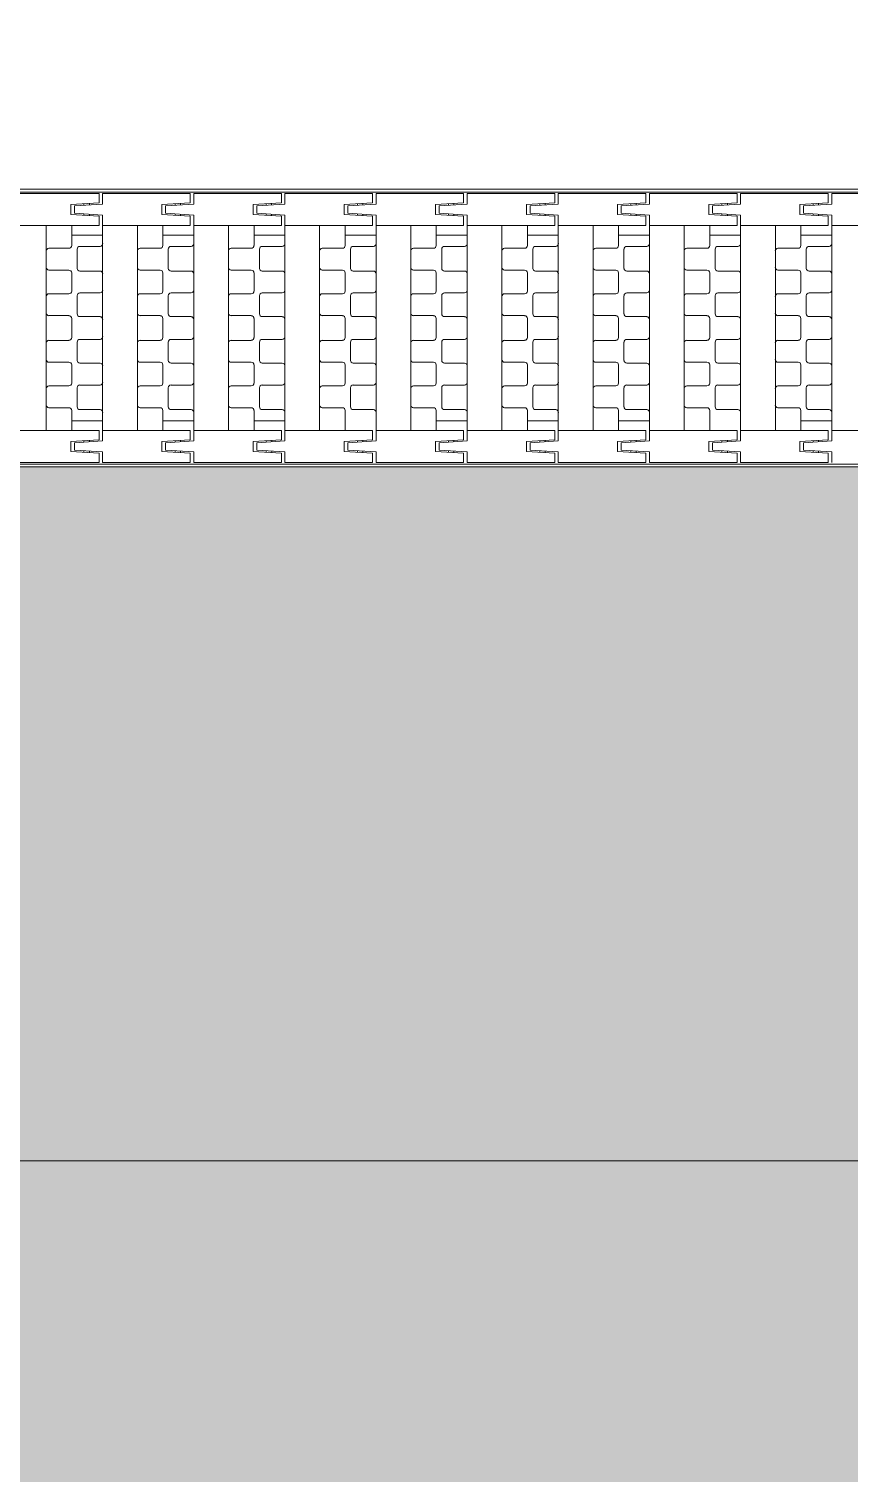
# Model space of a CAD drawing. Header units: millimetres. Extents: x 4739419 to 5837985, y 2291271 to 3446271.
# Drawn here: x 5005750 to 5006341, y 2403866 to 2404907 of the extents above; entities that cross this region are included whole.
import ezdxf

# ---------------------------------------------------------------- set-up
doc = ezdxf.new("R2010")
doc.units = ezdxf.units.MM
doc.layers.get('0').update_dxf_attribs({"color": 255})
doc.layers.add('XR-평면도$0$A-CNTL', color=9, linetype='Continuous', lineweight=15)
doc.layers.add('XR-평면도$0$A-ELEV-LIN3', color=9, linetype='Continuous', lineweight=18)
doc.layers.add('XR-평면도$0$A-ELEV-PATT', color=9, linetype='Continuous')

# ---------------------------------------------------------------- blocks, each defined once
blk = doc.blocks.new('XR-평면도$0$무소음트렌치')
at = {"layer": 'XR-평면도$0$A-ELEV-LIN3'}
for p, q in [((0, 200), (7800, 200)), ((2, 198), (7798, 198)), ((4225.9, 196.9), (4289, 196.9)), ((4268.6, 189), (4289, 190.3)), ((4268.6, 189), (4268.6, 181.8)), ((4271.3, 188), (4291.6, 189.3)), ((4271.3, 188), (4271.3, 182.8)), ((4278.1, 188.5), (4278.1, 189.6)), ((4282.1, 188.7), (4282.1, 189.9)), ((4289, 190.3), (4289, 196.9)), ((4291.6, 189.3), (4291.6, 196.9)), ((4354.7, 196.9), (4291.6, 196.9)), ((4334.3, 189), (4354.7, 190.3)), ((4334.3, 189), (4334.3, 181.8)), ((4336.9, 188), (4357.3, 189.3)), ((4336.9, 188), (4336.9, 182.8)), ((4343.8, 188.5), (4343.8, 189.6)), ((4347.8, 188.7), (4347.8, 189.9)), ((4354.7, 190.3), (4354.7, 196.9)), ((4357.3, 189.3), (4357.3, 196.9)), ((4357.3, 196.9), (4420.4, 196.9)), ((4400, 189), (4420.4, 190.3)), ((4400, 189), (4400, 181.8)), ((4402.6, 188), (4423, 189.3)), ((4402.6, 188), (4402.6, 182.8)), ((4409.5, 188.5), (4409.5, 189.6)), ((4413.4, 188.7), (4413.4, 189.9)), ((4420.4, 190.3), (4420.4, 196.9)), ((4423, 196.9), (4486, 196.9)), ((4423, 189.3), (4423, 196.9)), ((4465.7, 189), (4486, 190.3)), ((4465.7, 189), (4465.7, 181.8)), ((4468.3, 188), (4488.7, 189.3)), ((4468.3, 188), (4468.3, 182.8)), ((4475.2, 188.5), (4475.2, 189.6)), ((4479.1, 188.7), (4479.1, 189.9)), ((4486, 190.3), (4486, 196.9)), ((4488.7, 189.3), (4488.7, 196.9)), ((4488.7, 196.9), (4551.7, 196.9)), ((4531.4, 189), (4551.7, 190.3)), ((4531.4, 189), (4531.4, 181.8)), ((4534, 188), (4554.3, 189.3)), ((4534, 188), (4534, 182.8)), ((4540.9, 188.5), (4540.9, 189.6)), ((4544.8, 188.7), (4544.8, 189.9)), ((4551.7, 190.3), (4551.7, 196.9)), ((4554.3, 189.3), (4554.3, 196.9)), ((4554.3, 196.9), (4617.4, 196.9)), ((4597, 189), (4617.4, 190.3)), ((4597, 189), (4597, 181.8)), ((4599.7, 188), (4620, 189.3)), ((4599.7, 188), (4599.7, 182.8)), ((4606.6, 188.5), (4606.6, 189.6)), ((4610.5, 188.7), (4610.5, 189.9)), ((4617.4, 190.3), (4617.4, 196.9)), ((4620, 189.3), (4620, 196.9)), ((4620, 196.9), (4683.1, 196.9)), ((4662.7, 189), (4683.1, 190.3)), ((4662.7, 189), (4662.7, 181.8)), ((4665.4, 188), (4685.7, 189.3)), ((4665.4, 188), (4665.4, 182.8)), ((4672.2, 188.5), (4672.2, 189.6)), ((4676.2, 188.7), (4676.2, 189.9)), ((4683.1, 190.3), (4683.1, 196.9)), ((4685.7, 196.9), (4748.8, 196.9)), ((4685.7, 189.3), (4685.7, 196.9)), ((4728.4, 189), (4748.8, 190.3)), ((4728.4, 189), (4728.4, 181.8)), ((4731, 188), (4751.4, 189.3)), ((4731, 188), (4731, 182.8)), ((4737.9, 188.5), (4737.9, 189.6)), ((4741.9, 188.7), (4741.9, 189.9)), ((4748.8, 190.3), (4748.8, 196.9)), ((4751.4, 189.3), (4751.4, 196.9)), ((4751.4, 196.9), (4814.4, 196.9)), ((4794.1, 189), (4814.4, 190.3)), ((4794.1, 189), (4794.1, 181.8)), ((4796.7, 188), (4817.1, 189.3)), ((4796.7, 188), (4796.7, 182.8)), ((4803.6, 188.5), (4803.6, 189.6)), ((4807.5, 188.7), (4807.5, 189.9)), ((4814.4, 190.3), (4814.4, 196.9)), ((4817.1, 189.3), (4817.1, 196.9)), ((4880.1, 196.9), (4817.1, 196.9)), ((4268.6, 181.8), (4289, 180.5)), ((4271.3, 182.8), (4291.6, 181.4)), ((4278.1, 181.2), (4278.1, 182.3)), ((4282.1, 180.9), (4282.1, 182.1)), ((4289, 180.5), (4289, 173.9)), ((4291.6, 181.4), (4291.6, 173.9)), ((4334.3, 181.8), (4354.7, 180.5)), ((4336.9, 182.8), (4357.3, 181.4)), ((4343.8, 181.2), (4343.8, 182.3)), ((4347.8, 180.9), (4347.8, 182.1)), ((4354.7, 180.5), (4354.7, 173.9)), ((4357.3, 181.4), (4357.3, 173.9)), ((4400, 181.8), (4420.4, 180.5)), ((4402.6, 182.8), (4423, 181.4)), ((4409.5, 181.2), (4409.5, 182.3)), ((4413.4, 180.9), (4413.4, 182.1)), ((4420.4, 180.5), (4420.4, 173.9)), ((4423, 181.4), (4423, 173.9)), ((4465.7, 181.8), (4486, 180.5)), ((4468.3, 182.8), (4488.7, 181.4)), ((4475.2, 181.2), (4475.2, 182.3)), ((4479.1, 180.9), (4479.1, 182.1)), ((4486, 180.5), (4486, 173.9)), ((4488.7, 181.4), (4488.7, 173.9)), ((4531.4, 181.8), (4551.7, 180.5)), ((4534, 182.8), (4554.3, 181.4)), ((4540.9, 181.2), (4540.9, 182.3)), ((4544.8, 180.9), (4544.8, 182.1)), ((4551.7, 180.5), (4551.7, 173.9)), ((4554.3, 181.4), (4554.3, 173.9)), ((4597, 181.8), (4617.4, 180.5)), ((4599.7, 182.8), (4620, 181.4)), ((4606.6, 181.2), (4606.6, 182.3)), ((4610.5, 180.9), (4610.5, 182.1)), ((4617.4, 180.5), (4617.4, 173.9)), ((4620, 181.4), (4620, 173.9)), ((4662.7, 181.8), (4683.1, 180.5)), ((4665.4, 182.8), (4685.7, 181.4)), ((4672.2, 181.2), (4672.2, 182.3)), ((4676.2, 180.9), (4676.2, 182.1)), ((4683.1, 180.5), (4683.1, 173.9)), ((4685.7, 181.4), (4685.7, 173.9)), ((4728.4, 181.8), (4748.8, 180.5)), ((4731, 182.8), (4751.4, 181.4)), ((4737.9, 181.2), (4737.9, 182.3)), ((4741.9, 180.9), (4741.9, 182.1)), ((4748.8, 180.5), (4748.8, 173.9)), ((4751.4, 181.4), (4751.4, 173.9)), ((4794.1, 181.8), (4814.4, 180.5)), ((4796.7, 182.8), (4817.1, 181.4)), ((4803.6, 181.2), (4803.6, 182.3)), ((4807.5, 180.9), (4807.5, 182.1)), ((4814.4, 180.5), (4814.4, 173.9)), ((4817.1, 181.4), (4817.1, 173.9)), ((4225.9, 173.9), (4289, 173.9)), ((4250.9, 173.9), (4250.9, 26.1)), ((4269.3, 173.9), (4269.3, 159.4)), ((4269.3, 166.8), (4291.6, 166.8)), ((4291.6, 173.9), (4291.6, 26.1)), ((4291.6, 173.9), (4354.7, 173.9)), ((4316.6, 173.9), (4316.6, 26.1)), ((4335, 173.9), (4335, 159.4)), ((4335, 166.8), (4357.3, 166.8)), ((4357.3, 173.9), (4357.3, 26.1)), ((4357.3, 173.9), (4420.4, 173.9)), ((4382.3, 173.9), (4382.3, 26.1)), ((4400.7, 173.9), (4400.7, 159.4)), ((4400.7, 166.8), (4423, 166.8)), ((4423, 173.9), (4423, 26.1)), ((4423, 173.9), (4486, 173.9)), ((4447.9, 173.9), (4447.9, 26.1)), ((4466.3, 173.9), (4466.3, 159.4)), ((4466.3, 166.8), (4488.7, 166.8)), ((4488.7, 173.9), (4488.7, 26.1)), ((4488.7, 173.9), (4551.7, 173.9)), ((4513.6, 173.9), (4513.6, 26.1)), ((4532, 173.9), (4532, 159.4)), ((4532, 166.8), (4554.3, 166.8)), ((4554.3, 173.9), (4554.3, 26.1)), ((4554.3, 173.9), (4617.4, 173.9)), ((4579.3, 173.9), (4579.3, 26.1)), ((4597.7, 173.9), (4597.7, 159.4)), ((4597.7, 166.8), (4620, 166.8)), ((4620, 173.9), (4620, 26.1)), ((4620, 173.9), (4683.1, 173.9)), ((4645, 173.9), (4645, 26.1)), ((4663.4, 173.9), (4663.4, 159.4)), ((4663.4, 166.8), (4685.7, 166.8)), ((4685.7, 173.9), (4685.7, 26.1)), ((4685.7, 173.9), (4748.8, 173.9)), ((4710.7, 173.9), (4710.7, 26.1)), ((4729.1, 173.9), (4729.1, 159.4)), ((4729.1, 166.8), (4751.4, 166.8)), ((4751.4, 173.9), (4751.4, 26.1)), ((4751.4, 173.9), (4814.4, 173.9)), ((4776.4, 173.9), (4776.4, 26.1)), ((4794.7, 173.9), (4794.7, 159.4)), ((4794.7, 166.8), (4817.1, 166.8)), ((4817.1, 173.9), (4817.1, 26.1)), ((4817.1, 173.9), (4880.1, 173.9)), ((4252.9, 157.5), (4267.3, 157.5)), ((4273.2, 156.8), (4273.2, 143)), ((4275.2, 158.8), (4289.7, 158.8)), ((4318.6, 157.5), (4333, 157.5)), ((4338.9, 156.8), (4338.9, 143)), ((4340.9, 158.8), (4355.3, 158.8)), ((4384.2, 157.5), (4398.7, 157.5)), ((4404.6, 156.8), (4404.6, 143)), ((4406.6, 158.8), (4421, 158.8)), ((4449.9, 157.5), (4464.4, 157.5)), ((4470.3, 156.8), (4470.3, 143)), ((4472.2, 158.8), (4486.7, 158.8)), ((4515.6, 157.5), (4530, 157.5)), ((4536, 156.8), (4536, 143)), ((4537.9, 158.8), (4552.4, 158.8)), ((4581.3, 157.5), (4595.7, 157.5)), ((4601.6, 156.8), (4601.6, 143)), ((4603.6, 158.8), (4618.1, 158.8)), ((4647, 157.5), (4661.4, 157.5)), ((4667.3, 156.8), (4667.3, 143)), ((4669.3, 158.8), (4683.7, 158.8)), ((4712.6, 157.5), (4727.1, 157.5)), ((4733, 156.8), (4733, 143)), ((4735, 158.8), (4749.4, 158.8)), ((4778.3, 157.5), (4792.8, 157.5)), ((4798.7, 156.8), (4798.7, 143)), ((4800.7, 158.8), (4815.1, 158.8)), ((4252.9, 141.7), (4267.3, 141.7)), ((4269.3, 139.7), (4269.3, 126.6)), ((4275.2, 141), (4289.7, 141)), ((4318.6, 141.7), (4333, 141.7)), ((4335, 139.7), (4335, 126.6)), ((4340.9, 141), (4355.3, 141)), ((4384.2, 141.7), (4398.7, 141.7)), ((4400.7, 139.7), (4400.7, 126.6)), ((4406.6, 141), (4421, 141)), ((4449.9, 141.7), (4464.4, 141.7)), ((4466.3, 139.7), (4466.3, 126.6)), ((4472.2, 141), (4486.7, 141)), ((4515.6, 141.7), (4530, 141.7)), ((4532, 139.7), (4532, 126.6)), ((4537.9, 141), (4552.4, 141)), ((4581.3, 141.7), (4595.7, 141.7)), ((4597.7, 139.7), (4597.7, 126.6)), ((4603.6, 141), (4618.1, 141)), ((4647, 141.7), (4661.4, 141.7)), ((4663.4, 139.7), (4663.4, 126.6)), ((4669.3, 141), (4683.7, 141)), ((4712.6, 141.7), (4727.1, 141.7)), ((4729.1, 139.7), (4729.1, 126.6)), ((4735, 141), (4749.4, 141)), ((4778.3, 141.7), (4792.8, 141.7)), ((4794.7, 139.7), (4794.7, 126.6)), ((4800.7, 141), (4815.1, 141)), ((4275.2, 125.3), (4289.7, 125.3)), ((4340.9, 125.3), (4355.3, 125.3)), ((4406.6, 125.3), (4421, 125.3)), ((4472.2, 125.3), (4486.7, 125.3)), ((4537.9, 125.3), (4552.4, 125.3)), ((4603.6, 125.3), (4618.1, 125.3)), ((4669.3, 125.3), (4683.7, 125.3)), ((4735, 125.3), (4749.4, 125.3)), ((4800.7, 125.3), (4815.1, 125.3)), ((4252.9, 124.6), (4267.3, 124.6)), ((4273.2, 123.3), (4273.2, 110.2)), ((4318.6, 124.6), (4333, 124.6)), ((4338.9, 123.3), (4338.9, 110.2)), ((4384.2, 124.6), (4398.7, 124.6)), ((4404.6, 123.3), (4404.6, 110.2)), ((4449.9, 124.6), (4464.4, 124.6)), ((4470.3, 123.3), (4470.3, 110.2)), ((4515.6, 124.6), (4530, 124.6)), ((4536, 123.3), (4536, 110.2)), ((4581.3, 124.6), (4595.7, 124.6)), ((4601.6, 123.3), (4601.6, 110.2)), ((4647, 124.6), (4661.4, 124.6)), ((4667.3, 123.3), (4667.3, 110.2)), ((4712.6, 124.6), (4727.1, 124.6)), ((4733, 123.3), (4733, 110.2)), ((4778.3, 124.6), (4792.8, 124.6)), ((4798.7, 123.3), (4798.7, 110.2)), ((4252.9, 108.9), (4267.3, 108.9)), ((4269.3, 100), (4269.3, 106.9)), ((4275.2, 108.2), (4289.7, 108.2)), ((4318.6, 108.9), (4333, 108.9)), ((4335, 100), (4335, 106.9)), ((4340.9, 108.2), (4355.3, 108.2)), ((4384.2, 108.9), (4398.7, 108.9)), ((4400.7, 100), (4400.7, 106.9)), ((4406.6, 108.2), (4421, 108.2)), ((4449.9, 108.9), (4464.4, 108.9)), ((4466.3, 100), (4466.3, 106.9)), ((4472.2, 108.2), (4486.7, 108.2)), ((4515.6, 108.9), (4530, 108.9)), ((4532, 100), (4532, 106.9)), ((4537.9, 108.2), (4552.4, 108.2)), ((4581.3, 108.9), (4595.7, 108.9)), ((4597.7, 100), (4597.7, 106.9)), ((4603.6, 108.2), (4618.1, 108.2)), ((4647, 108.9), (4661.4, 108.9)), ((4663.4, 100), (4663.4, 106.9)), ((4669.3, 108.2), (4683.7, 108.2)), ((4712.6, 108.9), (4727.1, 108.9)), ((4729.1, 100), (4729.1, 106.9)), ((4735, 108.2), (4749.4, 108.2)), ((4778.3, 108.9), (4792.8, 108.9)), ((4794.7, 100), (4794.7, 106.9)), ((4800.7, 108.2), (4815.1, 108.2)), ((4269.3, 100), (4269.3, 93.1)), ((4335, 100), (4335, 93.1)), ((4400.7, 100), (4400.7, 93.1)), ((4466.3, 100), (4466.3, 93.1)), ((4532, 100), (4532, 93.1)), ((4597.7, 100), (4597.7, 93.1)), ((4663.4, 100), (4663.4, 93.1)), ((4729.1, 100), (4729.1, 93.1)), ((4794.7, 100), (4794.7, 93.1)), ((4252.9, 91.1), (4267.3, 91.1)), ((4273.2, 76.7), (4273.2, 89.8)), ((4275.2, 91.8), (4289.7, 91.8)), ((4318.6, 91.1), (4333, 91.1)), ((4338.9, 76.7), (4338.9, 89.8)), ((4340.9, 91.8), (4355.3, 91.8)), ((4384.2, 91.1), (4398.7, 91.1)), ((4404.6, 76.7), (4404.6, 89.8)), ((4406.6, 91.8), (4421, 91.8)), ((4449.9, 91.1), (4464.4, 91.1)), ((4470.3, 76.7), (4470.3, 89.8)), ((4472.2, 91.8), (4486.7, 91.8)), ((4515.6, 91.1), (4530, 91.1)), ((4536, 76.7), (4536, 89.8)), ((4537.9, 91.8), (4552.4, 91.8)), ((4581.3, 91.1), (4595.7, 91.1)), ((4601.6, 76.7), (4601.6, 89.8)), ((4603.6, 91.8), (4618.1, 91.8)), ((4647, 91.1), (4661.4, 91.1)), ((4667.3, 76.7), (4667.3, 89.8)), ((4669.3, 91.8), (4683.7, 91.8)), ((4712.6, 91.1), (4727.1, 91.1)), ((4733, 76.7), (4733, 89.8)), ((4735, 91.8), (4749.4, 91.8)), ((4778.3, 91.1), (4792.8, 91.1)), ((4798.7, 76.7), (4798.7, 89.8)), ((4800.7, 91.8), (4815.1, 91.8)), ((4252.9, 75.4), (4267.3, 75.4)), ((4269.3, 60.3), (4269.3, 73.4)), ((4275.2, 74.7), (4289.7, 74.7)), ((4318.6, 75.4), (4333, 75.4)), ((4335, 60.3), (4335, 73.4)), ((4340.9, 74.7), (4355.3, 74.7)), ((4384.2, 75.4), (4398.7, 75.4)), ((4400.7, 60.3), (4400.7, 73.4)), ((4406.6, 74.7), (4421, 74.7)), ((4449.9, 75.4), (4464.4, 75.4)), ((4466.3, 60.3), (4466.3, 73.4)), ((4472.2, 74.7), (4486.7, 74.7)), ((4515.6, 75.4), (4530, 75.4)), ((4532, 60.3), (4532, 73.4)), ((4537.9, 74.7), (4552.4, 74.7)), ((4581.3, 75.4), (4595.7, 75.4)), ((4597.7, 60.3), (4597.7, 73.4)), ((4603.6, 74.7), (4618.1, 74.7)), ((4647, 75.4), (4661.4, 75.4)), ((4663.4, 60.3), (4663.4, 73.4)), ((4669.3, 74.7), (4683.7, 74.7)), ((4712.6, 75.4), (4727.1, 75.4)), ((4729.1, 60.3), (4729.1, 73.4)), ((4735, 74.7), (4749.4, 74.7)), ((4778.3, 75.4), (4792.8, 75.4)), ((4794.7, 60.3), (4794.7, 73.4)), ((4800.7, 74.7), (4815.1, 74.7)), ((4252.9, 58.3), (4267.3, 58.3)), ((4273.2, 43.2), (4273.2, 57)), ((4275.2, 58.9), (4289.7, 58.9)), ((4318.6, 58.3), (4333, 58.3)), ((4338.9, 43.2), (4338.9, 57)), ((4340.9, 58.9), (4355.3, 58.9)), ((4384.2, 58.3), (4398.7, 58.3)), ((4404.6, 43.2), (4404.6, 57)), ((4406.6, 58.9), (4421, 58.9)), ((4449.9, 58.3), (4464.4, 58.3)), ((4470.3, 43.2), (4470.3, 57)), ((4472.2, 58.9), (4486.7, 58.9)), ((4515.6, 58.3), (4530, 58.3)), ((4536, 43.2), (4536, 57)), ((4537.9, 58.9), (4552.4, 58.9)), ((4581.3, 58.3), (4595.7, 58.3)), ((4601.6, 43.2), (4601.6, 57)), ((4603.6, 58.9), (4618.1, 58.9)), ((4647, 58.3), (4661.4, 58.3)), ((4667.3, 43.2), (4667.3, 57)), ((4669.3, 58.9), (4683.7, 58.9)), ((4712.6, 58.3), (4727.1, 58.3)), ((4733, 43.2), (4733, 57)), ((4735, 58.9), (4749.4, 58.9)), ((4778.3, 58.3), (4792.8, 58.3)), ((4798.7, 43.2), (4798.7, 57)), ((4800.7, 58.9), (4815.1, 58.9)), ((4252.9, 42.5), (4267.3, 42.5)), ((4318.6, 42.5), (4333, 42.5)), ((4384.2, 42.5), (4398.7, 42.5)), ((4449.9, 42.5), (4464.4, 42.5)), ((4515.6, 42.5), (4530, 42.5)), ((4581.3, 42.5), (4595.7, 42.5)), ((4647, 42.5), (4661.4, 42.5)), ((4712.6, 42.5), (4727.1, 42.5)), ((4778.3, 42.5), (4792.8, 42.5)), ((4269.3, 26.1), (4269.3, 40.6)), ((4269.3, 33.2), (4291.6, 33.2)), ((4275.2, 41.2), (4289.7, 41.2)), ((4335, 26.1), (4335, 40.6)), ((4335, 33.2), (4357.3, 33.2)), ((4340.9, 41.2), (4355.3, 41.2)), ((4400.7, 26.1), (4400.7, 40.6)), ((4400.7, 33.2), (4423, 33.2)), ((4406.6, 41.2), (4421, 41.2)), ((4466.3, 26.1), (4466.3, 40.6)), ((4472.2, 41.2), (4486.7, 41.2)), ((4532, 26.1), (4532, 40.6)), ((4532, 33.2), (4554.3, 33.2)), ((4537.9, 41.2), (4552.4, 41.2)), ((4597.7, 26.1), (4597.7, 40.6)), ((4597.7, 33.2), (4620, 33.2)), ((4603.6, 41.2), (4618.1, 41.2)), ((4663.4, 26.1), (4663.4, 40.6)), ((4663.4, 33.2), (4685.7, 33.2)), ((4669.3, 41.2), (4683.7, 41.2)), ((4729.1, 26.1), (4729.1, 40.6)), ((4735, 41.2), (4749.4, 41.2)), ((4794.7, 26.1), (4794.7, 40.6)), ((4794.7, 33.2), (4817.1, 33.2)), ((4800.7, 41.2), (4815.1, 41.2)), ((4225.9, 26.1), (4289, 26.1)), ((4289, 19.5), (4289, 26.1)), ((4291.6, 26.1), (4354.7, 26.1)), ((4291.6, 18.6), (4291.6, 26.1)), ((4354.7, 19.5), (4354.7, 26.1)), ((4357.3, 18.6), (4357.3, 26.1)), ((4357.3, 26.1), (4420.4, 26.1)), ((4420.4, 19.5), (4420.4, 26.1)), ((4423, 26.1), (4486, 26.1)), ((4423, 18.6), (4423, 26.1)), ((4486, 19.5), (4486, 26.1)), ((4488.7, 18.6), (4488.7, 26.1)), ((4488.7, 26.1), (4551.7, 26.1)), ((4551.7, 19.5), (4551.7, 26.1)), ((4554.3, 26.1), (4617.4, 26.1)), ((4554.3, 18.6), (4554.3, 26.1)), ((4617.4, 19.5), (4617.4, 26.1)), ((4620, 18.6), (4620, 26.1)), ((4620, 26.1), (4683.1, 26.1)), ((4683.1, 19.5), (4683.1, 26.1)), ((4685.7, 26.1), (4748.8, 26.1)), ((4685.7, 18.6), (4685.7, 26.1)), ((4748.8, 19.5), (4748.8, 26.1)), ((4751.4, 18.6), (4751.4, 26.1)), ((4751.4, 26.1), (4814.4, 26.1)), ((4814.4, 19.5), (4814.4, 26.1)), ((4817.1, 26.1), (4880.1, 26.1)), ((4817.1, 18.6), (4817.1, 26.1)), ((4268.6, 18.2), (4289, 19.5)), ((4268.6, 11), (4268.6, 18.2)), ((4268.6, 11), (4289, 9.7)), ((4271.3, 17.2), (4291.6, 18.6)), ((4271.3, 12), (4271.3, 17.2)), ((4271.3, 12), (4291.6, 10.7)), ((4278.1, 18.8), (4278.1, 17.7)), ((4278.1, 11.5), (4278.1, 10.4)), ((4282.1, 19.1), (4282.1, 17.9)), ((4282.1, 11.3), (4282.1, 10.1)), ((4291.6, 10.7), (4291.6, 3.1)), ((4334.3, 18.2), (4354.7, 19.5)), ((4334.3, 11), (4334.3, 18.2)), ((4334.3, 11), (4354.7, 9.7)), ((4336.9, 17.2), (4357.3, 18.6)), ((4336.9, 17.2), (4336.9, 12)), ((4336.9, 12), (4357.3, 10.7)), ((4343.9, 18.8), (4343.9, 17.7)), ((4343.9, 11.5), (4343.9, 10.4)), ((4347.8, 19.1), (4347.8, 17.9)), ((4347.8, 11.3), (4347.8, 10.1)), ((4357.3, 10.7), (4357.3, 3.1)), ((4400, 18.2), (4420.4, 19.5)), ((4400, 11), (4400, 18.2)), ((4400, 11), (4420.4, 9.7)), ((4402.6, 17.2), (4423, 18.6)), ((4402.6, 17.2), (4402.6, 12)), ((4402.6, 12), (4423, 10.7)), ((4409.5, 18.8), (4409.5, 17.7)), ((4409.5, 11.5), (4409.5, 10.4)), ((4413.5, 19.1), (4413.5, 17.9)), ((4413.5, 11.3), (4413.5, 10.1)), ((4423, 10.7), (4423, 3.1)), ((4465.7, 18.2), (4486, 19.5)), ((4465.7, 11), (4465.7, 18.2)), ((4465.7, 11), (4486, 9.7)), ((4468.3, 17.2), (4488.7, 18.6)), ((4468.3, 17.2), (4468.3, 12)), ((4468.3, 12), (4488.7, 10.7)), ((4475.2, 18.8), (4475.2, 17.7)), ((4475.2, 11.5), (4475.2, 10.4)), ((4479.2, 19.1), (4479.2, 17.9)), ((4479.2, 11.3), (4479.2, 10.1)), ((4488.7, 10.7), (4488.7, 3.1)), ((4531.4, 18.2), (4551.7, 19.5)), ((4531.4, 11), (4531.4, 18.2)), ((4531.4, 11), (4551.7, 9.7)), ((4534, 17.2), (4554.3, 18.6)), ((4534, 12), (4534, 17.2)), ((4534, 12), (4554.3, 10.7)), ((4540.9, 18.8), (4540.9, 17.7)), ((4540.9, 11.5), (4540.9, 10.4)), ((4544.8, 19.1), (4544.8, 17.9)), ((4544.8, 11.3), (4544.8, 10.1)), ((4554.3, 10.7), (4554.3, 3.1)), ((4597, 18.2), (4617.4, 19.5)), ((4597, 11), (4597, 18.2)), ((4597, 11), (4617.4, 9.7)), ((4599.7, 17.2), (4620, 18.6)), ((4599.7, 17.2), (4599.7, 12)), ((4599.7, 12), (4620, 10.7)), ((4606.6, 18.8), (4606.6, 17.7)), ((4606.6, 11.5), (4606.6, 10.4)), ((4610.5, 19.1), (4610.5, 17.9)), ((4610.5, 11.3), (4610.5, 10.1)), ((4620, 10.7), (4620, 3.1)), ((4662.7, 18.2), (4683.1, 19.5)), ((4662.7, 11), (4662.7, 18.2)), ((4662.7, 11), (4683.1, 9.7)), ((4665.4, 17.2), (4685.7, 18.6)), ((4665.4, 17.2), (4665.4, 12)), ((4665.4, 12), (4685.7, 10.7)), ((4672.3, 18.8), (4672.3, 17.7)), ((4672.3, 11.5), (4672.3, 10.4)), ((4676.2, 19.1), (4676.2, 17.9)), ((4676.2, 11.3), (4676.2, 10.1)), ((4685.7, 10.7), (4685.7, 3.1)), ((4728.4, 18.2), (4748.8, 19.5)), ((4728.4, 11), (4728.4, 18.2)), ((4728.4, 11), (4748.8, 9.7)), ((4731, 17.2), (4751.4, 18.6)), ((4731, 17.2), (4731, 12)), ((4731, 12), (4751.4, 10.7)), ((4737.9, 18.8), (4737.9, 17.7)), ((4737.9, 11.5), (4737.9, 10.4)), ((4741.9, 19.1), (4741.9, 17.9)), ((4741.9, 11.3), (4741.9, 10.1)), ((4751.4, 10.7), (4751.4, 3.1)), ((4794.1, 18.2), (4814.4, 19.5)), ((4794.1, 11), (4794.1, 18.2)), ((4794.1, 11), (4814.4, 9.7)), ((4796.7, 17.2), (4817.1, 18.6)), ((4796.7, 12), (4796.7, 17.2)), ((4796.7, 12), (4817.1, 10.7)), ((4803.6, 18.8), (4803.6, 17.7)), ((4803.6, 11.5), (4803.6, 10.4)), ((4807.5, 19.1), (4807.5, 17.9)), ((4807.5, 11.3), (4807.5, 10.1)), ((4817.1, 10.7), (4817.1, 3.1)), ((2, 2), (7798, 2)), ((4225.9, 3.1), (4289, 3.1)), ((4289, 9.7), (4289, 3.1)), ((4291.6, 3.1), (4354.7, 3.1)), ((4354.7, 9.7), (4354.7, 3.1)), ((4357.3, 3.1), (4420.4, 3.1)), ((4420.4, 9.7), (4420.4, 3.1)), ((4423, 3.1), (4486, 3.1)), ((4486, 9.7), (4486, 3.1)), ((4488.7, 3.1), (4551.7, 3.1)), ((4551.7, 9.7), (4551.7, 3.1)), ((4554.3, 3.1), (4617.4, 3.1)), ((4617.4, 9.7), (4617.4, 3.1)), ((4620, 3.1), (4683.1, 3.1)), ((4683.1, 9.7), (4683.1, 3.1)), ((4685.7, 3.1), (4748.8, 3.1)), ((4748.8, 9.7), (4748.8, 3.1)), ((4751.4, 3.1), (4814.4, 3.1)), ((4814.4, 9.7), (4814.4, 3.1)), ((0, 0), (7800, 0))]:
    blk.add_line(p, q, dxfattribs=at)
for centre, start, end in [((4252.9, 155.5), 90, 180), ((4267.3, 159.4), 270, 0), ((4275.2, 156.8), 90, 180), ((4289.7, 160.8), 270, 0), ((4318.6, 155.5), 90, 180), ((4333, 159.4), 270, 0), ((4340.9, 156.8), 90, 180), ((4355.3, 160.8), 270, 0), ((4384.2, 155.5), 90, 180), ((4398.7, 159.4), 270, 0), ((4406.6, 156.8), 90, 180), ((4421, 160.8), 270, 0), ((4449.9, 155.5), 90, 180), ((4464.4, 159.4), 270, 0), ((4472.2, 156.8), 90, 180), ((4486.7, 160.8), 270, 0), ((4515.6, 155.5), 90, 180), ((4530, 159.4), 270, 0), ((4537.9, 156.8), 90, 180), ((4552.4, 160.8), 270, 0), ((4581.3, 155.5), 90, 180), ((4595.7, 159.4), 270, 0), ((4603.6, 156.8), 90, 180), ((4618.1, 160.8), 270, 0), ((4647, 155.5), 90, 180), ((4661.4, 159.4), 270, 0), ((4669.3, 156.8), 90, 180), ((4683.7, 160.8), 270, 0), ((4712.6, 155.5), 90, 180), ((4727.1, 159.4), 270, 0), ((4735, 156.8), 90, 180), ((4749.4, 160.8), 270, 0), ((4778.3, 155.5), 90, 180), ((4792.8, 159.4), 270, 0), ((4800.7, 156.8), 90, 180), ((4815.1, 160.8), 270, 0), ((4252.9, 143.7), 180, 270), ((4267.3, 139.7), 0, 90), ((4275.2, 143), 180, 270), ((4289.7, 139.1), 0, 90), ((4318.6, 143.7), 180, 270), ((4333, 139.7), 0, 90), ((4340.9, 143), 180, 270), ((4355.3, 139.1), 0, 90), ((4384.2, 143.7), 180, 270), ((4398.7, 139.7), 0, 90), ((4406.6, 143), 180, 270), ((4421, 139.1), 0, 90), ((4449.9, 143.7), 180, 270), ((4464.4, 139.7), 0, 90), ((4472.2, 143), 180, 270), ((4486.7, 139.1), 0, 90), ((4515.6, 143.7), 180, 270), ((4530, 139.7), 0, 90), ((4537.9, 143), 180, 270), ((4552.4, 139.1), 0, 90), ((4581.3, 143.7), 180, 270), ((4595.7, 139.7), 0, 90), ((4603.6, 143), 180, 270), ((4618.1, 139.1), 0, 90), ((4647, 143.7), 180, 270), ((4661.4, 139.7), 0, 90), ((4669.3, 143), 180, 270), ((4683.7, 139.1), 0, 90), ((4712.6, 143.7), 180, 270), ((4727.1, 139.7), 0, 90), ((4735, 143), 180, 270), ((4749.4, 139.1), 0, 90), ((4778.3, 143.7), 180, 270), ((4792.8, 139.7), 0, 90), ((4800.7, 143), 180, 270), ((4815.1, 139.1), 0, 90), ((4267.3, 126.6), 270, 0), ((4275.2, 123.3), 90, 180), ((4289.7, 127.3), 270, 0), ((4333, 126.6), 270, 0), ((4340.9, 123.3), 90, 180), ((4355.3, 127.3), 270, 0), ((4398.7, 126.6), 270, 0), ((4406.6, 123.3), 90, 180), ((4421, 127.3), 270, 0), ((4464.4, 126.6), 270, 0), ((4472.2, 123.3), 90, 180), ((4486.7, 127.3), 270, 0), ((4530, 126.6), 270, 0), ((4537.9, 123.3), 90, 180), ((4552.4, 127.3), 270, 0), ((4595.7, 126.6), 270, 0), ((4603.6, 123.3), 90, 180), ((4618.1, 127.3), 270, 0), ((4661.4, 126.6), 270, 0), ((4669.3, 123.3), 90, 180), ((4683.7, 127.3), 270, 0), ((4727.1, 126.6), 270, 0), ((4735, 123.3), 90, 180), ((4749.4, 127.3), 270, 0), ((4792.8, 126.6), 270, 0), ((4800.7, 123.3), 90, 180), ((4815.1, 127.3), 270, 0), ((4252.9, 122.7), 90, 180), ((4318.6, 122.7), 90, 180), ((4384.2, 122.7), 90, 180), ((4449.9, 122.7), 90, 180), ((4515.6, 122.7), 90, 180), ((4581.3, 122.7), 90, 180), ((4647, 122.7), 90, 180), ((4712.6, 122.7), 90, 180), ((4778.3, 122.7), 90, 180), ((4252.9, 110.8), 180, 270), ((4267.3, 106.9), 0, 90), ((4275.2, 110.2), 180, 270), ((4289.7, 106.2), 0, 90), ((4318.6, 110.8), 180, 270), ((4333, 106.9), 0, 90), ((4340.9, 110.2), 180, 270), ((4355.3, 106.2), 0, 90), ((4384.2, 110.8), 180, 270), ((4398.7, 106.9), 0, 90), ((4406.6, 110.2), 180, 270), ((4421, 106.2), 0, 90), ((4449.9, 110.8), 180, 270), ((4464.4, 106.9), 0, 90), ((4472.2, 110.2), 180, 270), ((4486.7, 106.2), 0, 90), ((4515.6, 110.8), 180, 270), ((4530, 106.9), 0, 90), ((4537.9, 110.2), 180, 270), ((4552.4, 106.2), 0, 90), ((4581.3, 110.8), 180, 270), ((4595.7, 106.9), 0, 90), ((4603.6, 110.2), 180, 270), ((4618.1, 106.2), 0, 90), ((4647, 110.8), 180, 270), ((4661.4, 106.9), 0, 90), ((4669.3, 110.2), 180, 270), ((4683.7, 106.2), 0, 90), ((4712.6, 110.8), 180, 270), ((4727.1, 106.9), 0, 90), ((4735, 110.2), 180, 270), ((4749.4, 106.2), 0, 90), ((4778.3, 110.8), 180, 270), ((4792.8, 106.9), 0, 90), ((4800.7, 110.2), 180, 270), ((4815.1, 106.2), 0, 90), ((4289.7, 93.8), 270, 0), ((4355.3, 93.8), 270, 0), ((4421, 93.8), 270, 0), ((4486.7, 93.8), 270, 0), ((4552.4, 93.8), 270, 0), ((4618.1, 93.8), 270, 0), ((4683.7, 93.8), 270, 0), ((4749.4, 93.8), 270, 0), ((4815.1, 93.8), 270, 0), ((4252.9, 89.2), 90, 180), ((4267.3, 93.1), 270, 0), ((4275.2, 89.8), 90, 180), ((4318.6, 89.2), 90, 180), ((4333, 93.1), 270, 0), ((4340.9, 89.8), 90, 180), ((4384.2, 89.2), 90, 180), ((4398.7, 93.1), 270, 0), ((4406.6, 89.8), 90, 180), ((4449.9, 89.2), 90, 180), ((4464.4, 93.1), 270, 0), ((4472.2, 89.8), 90, 180), ((4515.6, 89.2), 90, 180), ((4530, 93.1), 270, 0), ((4537.9, 89.8), 90, 180), ((4581.3, 89.2), 90, 180), ((4595.7, 93.1), 270, 0), ((4603.6, 89.8), 90, 180), ((4647, 89.2), 90, 180), ((4661.4, 93.1), 270, 0), ((4669.3, 89.8), 90, 180), ((4712.6, 89.2), 90, 180), ((4727.1, 93.1), 270, 0), ((4735, 89.8), 90, 180), ((4778.3, 89.2), 90, 180), ((4792.8, 93.1), 270, 0), ((4800.7, 89.8), 90, 180), ((4252.9, 77.3), 180, 270), ((4267.3, 73.4), 0, 90), ((4275.2, 76.7), 180, 270), ((4289.7, 72.7), 0, 90), ((4318.6, 77.3), 180, 270), ((4333, 73.4), 0, 90), ((4340.9, 76.7), 180, 270), ((4355.3, 72.7), 0, 90), ((4384.2, 77.3), 180, 270), ((4398.7, 73.4), 0, 90), ((4406.6, 76.7), 180, 270), ((4421, 72.7), 0, 90), ((4449.9, 77.3), 180, 270), ((4464.4, 73.4), 0, 90), ((4472.2, 76.7), 180, 270), ((4486.7, 72.7), 0, 90), ((4515.6, 77.3), 180, 270), ((4530, 73.4), 0, 90), ((4537.9, 76.7), 180, 270), ((4552.4, 72.7), 0, 90), ((4581.3, 77.3), 180, 270), ((4595.7, 73.4), 0, 90), ((4603.6, 76.7), 180, 270), ((4618.1, 72.7), 0, 90), ((4647, 77.3), 180, 270), ((4661.4, 73.4), 0, 90), ((4669.3, 76.7), 180, 270), ((4683.7, 72.7), 0, 90), ((4712.6, 77.3), 180, 270), ((4727.1, 73.4), 0, 90), ((4735, 76.7), 180, 270), ((4749.4, 72.7), 0, 90), ((4778.3, 77.3), 180, 270), ((4792.8, 73.4), 0, 90), ((4800.7, 76.7), 180, 270), ((4815.1, 72.7), 0, 90), ((4252.9, 56.3), 90, 180), ((4267.3, 60.3), 270, 0), ((4275.2, 57), 90, 180), ((4289.7, 60.9), 270, 0), ((4318.6, 56.3), 90, 180), ((4333, 60.3), 270, 0), ((4340.9, 57), 90, 180), ((4355.3, 60.9), 270, 0), ((4384.2, 56.3), 90, 180), ((4398.7, 60.3), 270, 0), ((4406.6, 57), 90, 180), ((4421, 60.9), 270, 0), ((4449.9, 56.3), 90, 180), ((4464.4, 60.3), 270, 0), ((4472.2, 57), 90, 180), ((4486.7, 60.9), 270, 0), ((4515.6, 56.3), 90, 180), ((4530, 60.3), 270, 0), ((4537.9, 57), 90, 180), ((4552.4, 60.9), 270, 0), ((4581.3, 56.3), 90, 180), ((4595.7, 60.3), 270, 0), ((4603.6, 57), 90, 180), ((4618.1, 60.9), 270, 0), ((4647, 56.3), 90, 180), ((4661.4, 60.3), 270, 0), ((4669.3, 57), 90, 180), ((4683.7, 60.9), 270, 0), ((4712.6, 56.3), 90, 180), ((4727.1, 60.3), 270, 0), ((4735, 57), 90, 180), ((4749.4, 60.9), 270, 0), ((4778.3, 56.3), 90, 180), ((4792.8, 60.3), 270, 0), ((4800.7, 57), 90, 180), ((4815.1, 60.9), 270, 0), ((4252.9, 44.5), 180, 270), ((4267.3, 40.6), 0, 90), ((4275.2, 43.2), 180, 270), ((4318.6, 44.5), 180, 270), ((4333, 40.6), 0, 90), ((4340.9, 43.2), 180, 270), ((4384.2, 44.5), 180, 270), ((4398.7, 40.6), 0, 90), ((4406.6, 43.2), 180, 270), ((4449.9, 44.5), 180, 270), ((4464.4, 40.6), 0, 90), ((4472.2, 43.2), 180, 270), ((4515.6, 44.5), 180, 270), ((4530, 40.6), 0, 90), ((4537.9, 43.2), 180, 270), ((4581.3, 44.5), 180, 270), ((4595.7, 40.6), 0, 90), ((4603.6, 43.2), 180, 270), ((4647, 44.5), 180, 270), ((4661.4, 40.6), 0, 90), ((4669.3, 43.2), 180, 270), ((4712.6, 44.5), 180, 270), ((4727.1, 40.6), 0, 90), ((4735, 43.2), 180, 270), ((4778.3, 44.5), 180, 270), ((4792.8, 40.6), 0, 90), ((4800.7, 43.2), 180, 270), ((4289.7, 39.2), 0, 90), ((4355.3, 39.2), 0, 90), ((4421, 39.2), 0, 90), ((4486.7, 39.2), 0, 90), ((4552.4, 39.2), 0, 90), ((4618.1, 39.2), 0, 90), ((4683.7, 39.2), 0, 90), ((4749.4, 39.2), 0, 90), ((4815.1, 39.2), 0, 90)]:
    blk.add_arc(centre, 1.97, start, end, dxfattribs=at)
blk = doc.blocks.new('XR-평면도$0$RAMP_올라감(기준층) (210411)')
at = {"layer": 'XR-평면도$0$A-ELEV-PATT'}
h = blk.add_hatch(dxfattribs=at)
h.set_pattern_fill('HEX', color=256, scale=100, angle=135)
h.set_pattern_definition([(135, (-1188188.16, -722710.9), (-388.8564, -388.8564), [317.5, -635]), (255, (-1188188.16, -722710.9), (531.18773, -142.33132), [317.5, -635]), (195, (-1188412.67, -722486.4), (142.33132, -531.18773), [317.5, -635])])
edge = h.paths.add_edge_path()
edge.add_arc((0, -15000), 12100, 180, 182.36827)
edge.add_line((-12089.7, -15500), (-19900, -15500))
edge.add_line((-19900, -15500), (-19900, 15000))
edge.add_arc((0, 15000), 19900, 0, 180, ccw=False)
edge.add_line((19900, 15000), (19900, -15500))
edge.add_line((19900, -15500), (12089.7, -15500))
edge.add_arc((0, -15000), 12100, 357.63173, 360)
edge.add_line((12100, -15000), (12100, 15000))
edge.add_arc((0, 15000), 12100, 0, 180)
edge.add_line((-12100, 15000), (-12100, -15000))
at = {"layer": 'XR-평면도$0$A-CNTL', "ltscale": 300}
blk.add_lwpolyline([(-20700, 15000), (-20700, -15000, 0.414214), (0, -35700, 0.414214), (20700, -15000), (20700, 15000, 0.414214), (0, 35700, 0.414214)], format="xyb", close=True, dxfattribs=at)
blk.add_lwpolyline([(-25700, -15000), (25700, -15000)], dxfattribs=at)
at = {"layer": 'XR-평면도$0$A-ELEV-LIN3'}
blk.add_lwpolyline([(11800, -15500), (20200, -15500)], dxfattribs=at)
blk.add_lwpolyline([(-19700, -15700), (-12280.1, -15700, 0.397632), (0, -27300, 0.397632), (12280.1, -15700), (19700, -15700), (19700, -34700), (-19700, -34700)], format="xyb", close=True, dxfattribs=at)
at = {"layer": 'XR-평면도$0$A-ELEV-LIN3', "rotation": 180}
blk.add_blockref('XR-평면도$0$무소음트렌치', (19900, -15500), dxfattribs=at)

msp = doc.modelspace()

# ---------------------------------------------------------------- block references
at = {"rotation": 180}
msp.add_blockref('XR-평면도$0$RAMP_올라감(기준층) (210411)', (5021411.8, 2389091.2), dxfattribs=at)

doc.saveas('drawing.dxf')
